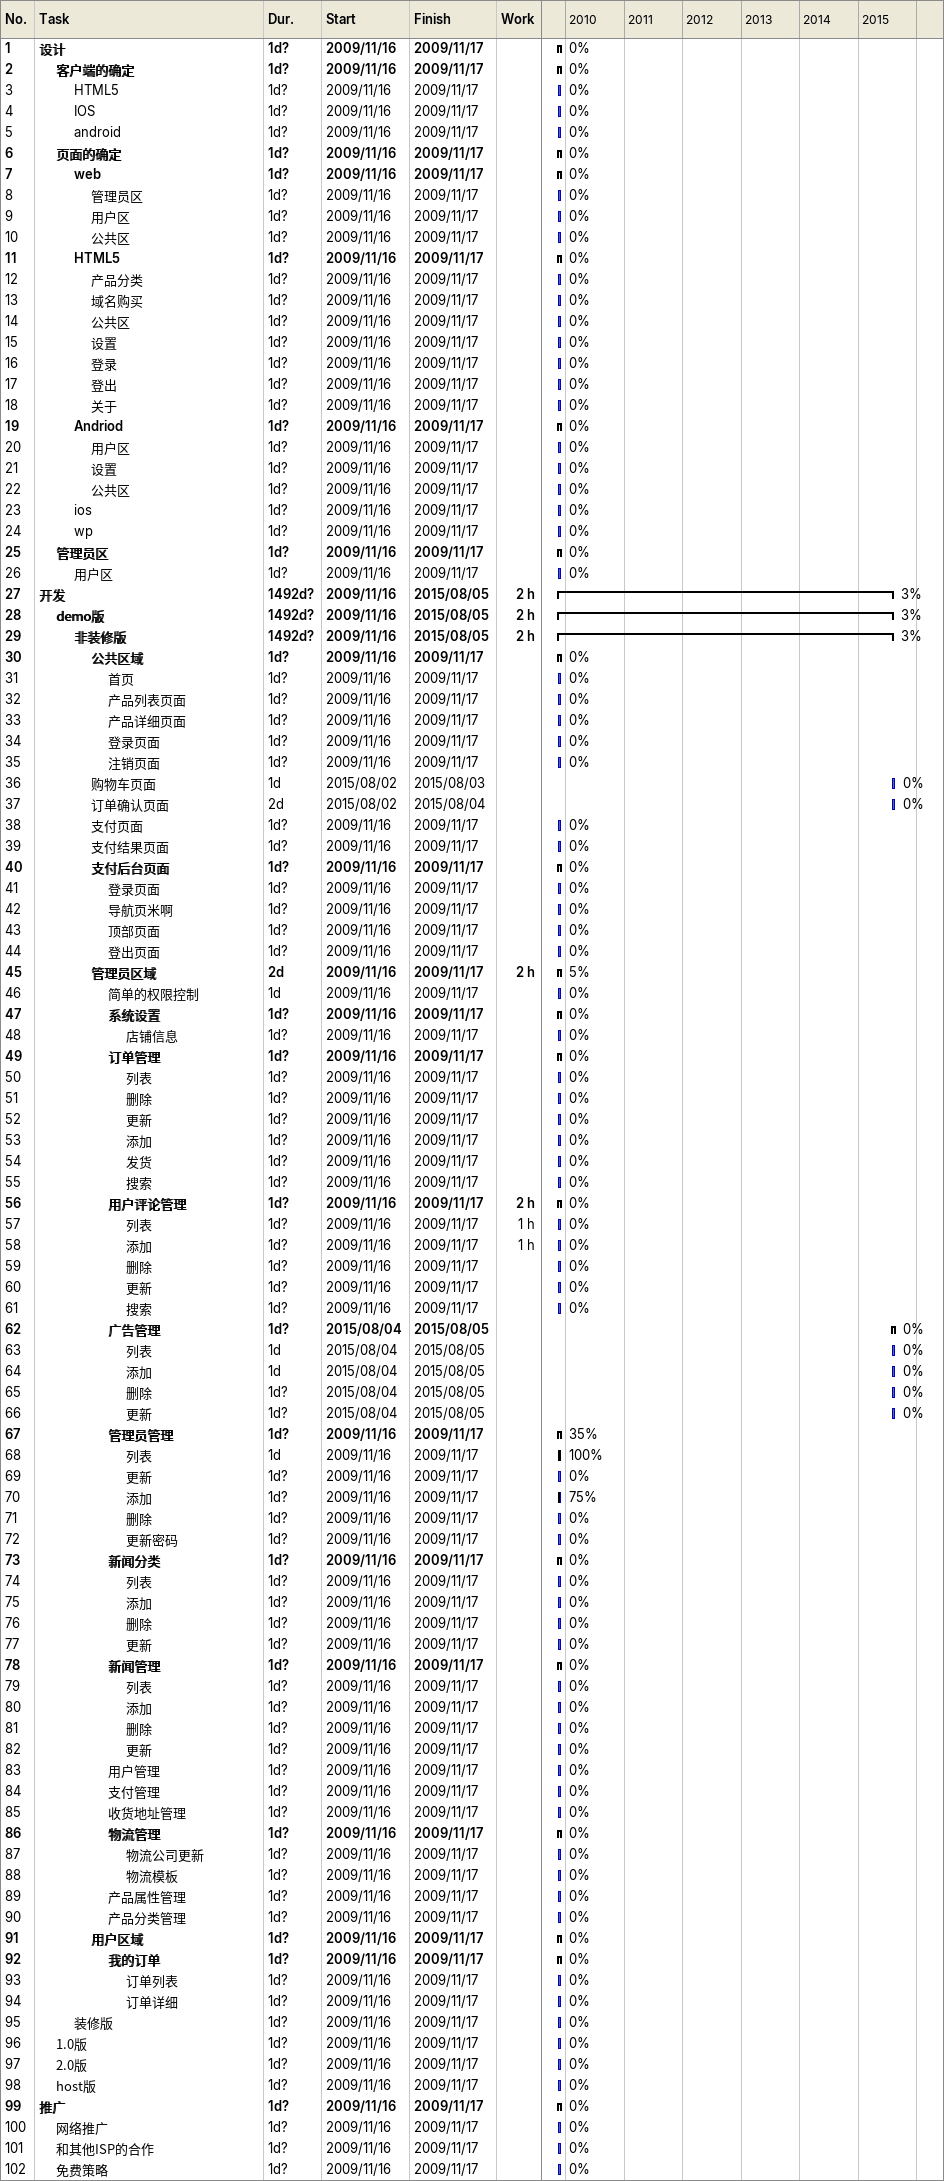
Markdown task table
| ID | Level | Task | Duration | Start | Finish | % complete | Work (h) |
|---|---|---|---|---|---|---|---|
| 1 | 1 | **设计** | 1d? | 2009-11-16 | 2009-11-17 | 0 |  |
| 2 | 2 | **客户端的确定** | 1d? | 2009-11-16 | 2009-11-17 | 0 |  |
| 3 | 3 | HTML5 | 1d? | 2009-11-16 | 2009-11-17 | 0 |  |
| 4 | 3 | IOS | 1d? | 2009-11-16 | 2009-11-17 | 0 |  |
| 5 | 3 | android | 1d? | 2009-11-16 | 2009-11-17 | 0 |  |
| 6 | 2 | **页面的确定** | 1d? | 2009-11-16 | 2009-11-17 | 0 |  |
| 7 | 3 | **web** | 1d? | 2009-11-16 | 2009-11-17 | 0 |  |
| 8 | 4 | 管理员区 | 1d? | 2009-11-16 | 2009-11-17 | 0 |  |
| 9 | 4 | 用户区 | 1d? | 2009-11-16 | 2009-11-17 | 0 |  |
| 10 | 4 | 公共区 | 1d? | 2009-11-16 | 2009-11-17 | 0 |  |
| 11 | 3 | **HTML5** | 1d? | 2009-11-16 | 2009-11-17 | 0 |  |
| 12 | 4 | 产品分类 | 1d? | 2009-11-16 | 2009-11-17 | 0 |  |
| 13 | 4 | 域名购买 | 1d? | 2009-11-16 | 2009-11-17 | 0 |  |
| 14 | 4 | 公共区 | 1d? | 2009-11-16 | 2009-11-17 | 0 |  |
| 15 | 4 | 设置 | 1d? | 2009-11-16 | 2009-11-17 | 0 |  |
| 16 | 4 | 登录 | 1d? | 2009-11-16 | 2009-11-17 | 0 |  |
| 17 | 4 | 登出 | 1d? | 2009-11-16 | 2009-11-17 | 0 |  |
| 18 | 4 | 关于 | 1d? | 2009-11-16 | 2009-11-17 | 0 |  |
| 19 | 3 | **Andriod** | 1d? | 2009-11-16 | 2009-11-17 | 0 |  |
| 20 | 4 | 用户区 | 1d? | 2009-11-16 | 2009-11-17 | 0 |  |
| 21 | 4 | 设置 | 1d? | 2009-11-16 | 2009-11-17 | 0 |  |
| 22 | 4 | 公共区 | 1d? | 2009-11-16 | 2009-11-17 | 0 |  |
| 23 | 3 | ios | 1d? | 2009-11-16 | 2009-11-17 | 0 |  |
| 24 | 3 | wp | 1d? | 2009-11-16 | 2009-11-17 | 0 |  |
| 25 | 2 | **管理员区** | 1d? | 2009-11-16 | 2009-11-17 | 0 |  |
| 26 | 3 | 用户区 | 1d? | 2009-11-16 | 2009-11-17 | 0 |  |
| 27 | 1 | **开发** | 1492d? | 2009-11-16 | 2015-08-05 | 3 | 2 |
| 28 | 2 | **demo版** | 1492d? | 2009-11-16 | 2015-08-05 | 3 | 2 |
| 29 | 3 | **非装修版** | 1492d? | 2009-11-16 | 2015-08-05 | 3 | 2 |
| 30 | 4 | **公共区域** | 1d? | 2009-11-16 | 2009-11-17 | 0 |  |
| 31 | 5 | 首页 | 1d? | 2009-11-16 | 2009-11-17 | 0 |  |
| 32 | 5 | 产品列表页面 | 1d? | 2009-11-16 | 2009-11-17 | 0 |  |
| 33 | 5 | 产品详细页面 | 1d? | 2009-11-16 | 2009-11-17 | 0 |  |
| 34 | 5 | 登录页面 | 1d? | 2009-11-16 | 2009-11-17 | 0 |  |
| 35 | 5 | 注销页面 | 1d? | 2009-11-16 | 2009-11-17 | 0 |  |
| 36 | 4 | 购物车页面 | 1d | 2015-08-02 | 2015-08-03 | 0 |  |
| 37 | 4 | 订单确认页面 | 2d | 2015-08-02 | 2015-08-04 | 0 |  |
| 38 | 4 | 支付页面 | 1d? | 2009-11-16 | 2009-11-17 | 0 |  |
| 39 | 4 | 支付结果页面 | 1d? | 2009-11-16 | 2009-11-17 | 0 |  |
| 40 | 4 | **支付后台页面** | 1d? | 2009-11-16 | 2009-11-17 | 0 |  |
| 41 | 5 | 登录页面 | 1d? | 2009-11-16 | 2009-11-17 | 0 |  |
| 42 | 5 | 导航页米啊 | 1d? | 2009-11-16 | 2009-11-17 | 0 |  |
| 43 | 5 | 顶部页面 | 1d? | 2009-11-16 | 2009-11-17 | 0 |  |
| 44 | 5 | 登出页面 | 1d? | 2009-11-16 | 2009-11-17 | 0 |  |
| 45 | 4 | **管理员区域** | 2d | 2009-11-16 | 2009-11-17 | 5 | 2 |
| 46 | 5 | 简单的权限控制 | 1d | 2009-11-16 | 2009-11-17 | 0 |  |
| 47 | 5 | **系统设置** | 1d? | 2009-11-16 | 2009-11-17 | 0 |  |
| 48 | 6 | 店铺信息 | 1d? | 2009-11-16 | 2009-11-17 | 0 |  |
| 49 | 5 | **订单管理** | 1d? | 2009-11-16 | 2009-11-17 | 0 |  |
| 50 | 6 | 列表 | 1d? | 2009-11-16 | 2009-11-17 | 0 |  |
| 51 | 6 | 删除 | 1d? | 2009-11-16 | 2009-11-17 | 0 |  |
| 52 | 6 | 更新 | 1d? | 2009-11-16 | 2009-11-17 | 0 |  |
| 53 | 6 | 添加 | 1d? | 2009-11-16 | 2009-11-17 | 0 |  |
| 54 | 6 | 发货 | 1d? | 2009-11-16 | 2009-11-17 | 0 |  |
| 55 | 6 | 搜索 | 1d? | 2009-11-16 | 2009-11-17 | 0 |  |
| 56 | 5 | **用户评论管理** | 1d? | 2009-11-16 | 2009-11-17 | 0 | 2 |
| 57 | 6 | 列表 | 1d? | 2009-11-16 | 2009-11-17 | 0 | 1 |
| 58 | 6 | 添加 | 1d? | 2009-11-16 | 2009-11-17 | 0 | 1 |
| 59 | 6 | 删除 | 1d? | 2009-11-16 | 2009-11-17 | 0 |  |
| 60 | 6 | 更新 | 1d? | 2009-11-16 | 2009-11-17 | 0 |  |
| 61 | 6 | 搜索 | 1d? | 2009-11-16 | 2009-11-17 | 0 |  |
| 62 | 5 | **广告管理** | 1d? | 2015-08-04 | 2015-08-05 | 0 |  |
| 63 | 6 | 列表 | 1d | 2015-08-04 | 2015-08-05 | 0 |  |
| 64 | 6 | 添加 | 1d | 2015-08-04 | 2015-08-05 | 0 |  |
| 65 | 6 | 删除 | 1d? | 2015-08-04 | 2015-08-05 | 0 |  |
| 66 | 6 | 更新 | 1d? | 2015-08-04 | 2015-08-05 | 0 |  |
| 67 | 5 | **管理员管理** | 1d? | 2009-11-16 | 2009-11-17 | 35 |  |
| 68 | 6 | 列表 | 1d | 2009-11-16 | 2009-11-17 | 100 |  |
| 69 | 6 | 更新 | 1d? | 2009-11-16 | 2009-11-17 | 0 |  |
| 70 | 6 | 添加 | 1d? | 2009-11-16 | 2009-11-17 | 75 |  |
| 71 | 6 | 删除 | 1d? | 2009-11-16 | 2009-11-17 | 0 |  |
| 72 | 6 | 更新密码 | 1d? | 2009-11-16 | 2009-11-17 | 0 |  |
| 73 | 5 | **新闻分类** | 1d? | 2009-11-16 | 2009-11-17 | 0 |  |
| 74 | 6 | 列表 | 1d? | 2009-11-16 | 2009-11-17 | 0 |  |
| 75 | 6 | 添加 | 1d? | 2009-11-16 | 2009-11-17 | 0 |  |
| 76 | 6 | 删除 | 1d? | 2009-11-16 | 2009-11-17 | 0 |  |
| 77 | 6 | 更新 | 1d? | 2009-11-16 | 2009-11-17 | 0 |  |
| 78 | 5 | **新闻管理** | 1d? | 2009-11-16 | 2009-11-17 | 0 |  |
| 79 | 6 | 列表 | 1d? | 2009-11-16 | 2009-11-17 | 0 |  |
| 80 | 6 | 添加 | 1d? | 2009-11-16 | 2009-11-17 | 0 |  |
| 81 | 6 | 删除 | 1d? | 2009-11-16 | 2009-11-17 | 0 |  |
| 82 | 6 | 更新 | 1d? | 2009-11-16 | 2009-11-17 | 0 |  |
| 83 | 5 | 用户管理 | 1d? | 2009-11-16 | 2009-11-17 | 0 |  |
| 84 | 5 | 支付管理 | 1d? | 2009-11-16 | 2009-11-17 | 0 |  |
| 85 | 5 | 收货地址管理 | 1d? | 2009-11-16 | 2009-11-17 | 0 |  |
| 86 | 5 | **物流管理** | 1d? | 2009-11-16 | 2009-11-17 | 0 |  |
| 87 | 6 | 物流公司更新 | 1d? | 2009-11-16 | 2009-11-17 | 0 |  |
| 88 | 6 | 物流模板 | 1d? | 2009-11-16 | 2009-11-17 | 0 |  |
| 89 | 5 | 产品属性管理 | 1d? | 2009-11-16 | 2009-11-17 | 0 |  |
| 90 | 5 | 产品分类管理 | 1d? | 2009-11-16 | 2009-11-17 | 0 |  |
| 91 | 4 | **用户区域** | 1d? | 2009-11-16 | 2009-11-17 | 0 |  |
| 92 | 5 | **我的订单** | 1d? | 2009-11-16 | 2009-11-17 | 0 |  |
| 93 | 6 | 订单列表 | 1d? | 2009-11-16 | 2009-11-17 | 0 |  |
| 94 | 6 | 订单详细 | 1d? | 2009-11-16 | 2009-11-17 | 0 |  |
| 95 | 3 | 装修版 | 1d? | 2009-11-16 | 2009-11-17 | 0 |  |
| 96 | 2 | 1.0版 | 1d? | 2009-11-16 | 2009-11-17 | 0 |  |
| 97 | 2 | 2.0版 | 1d? | 2009-11-16 | 2009-11-17 | 0 |  |
| 98 | 2 | host版 | 1d? | 2009-11-16 | 2009-11-17 | 0 |  |
| 99 | 1 | **推广** | 1d? | 2009-11-16 | 2009-11-17 | 0 |  |
| 100 | 2 | 网络推广 | 1d? | 2009-11-16 | 2009-11-17 | 0 |  |
| 101 | 2 | 和其他ISP的合作 | 1d? | 2009-11-16 | 2009-11-17 | 0 |  |
| 102 | 2 | 免费策略 | 1d? | 2009-11-16 | 2009-11-17 | 0 |  |
